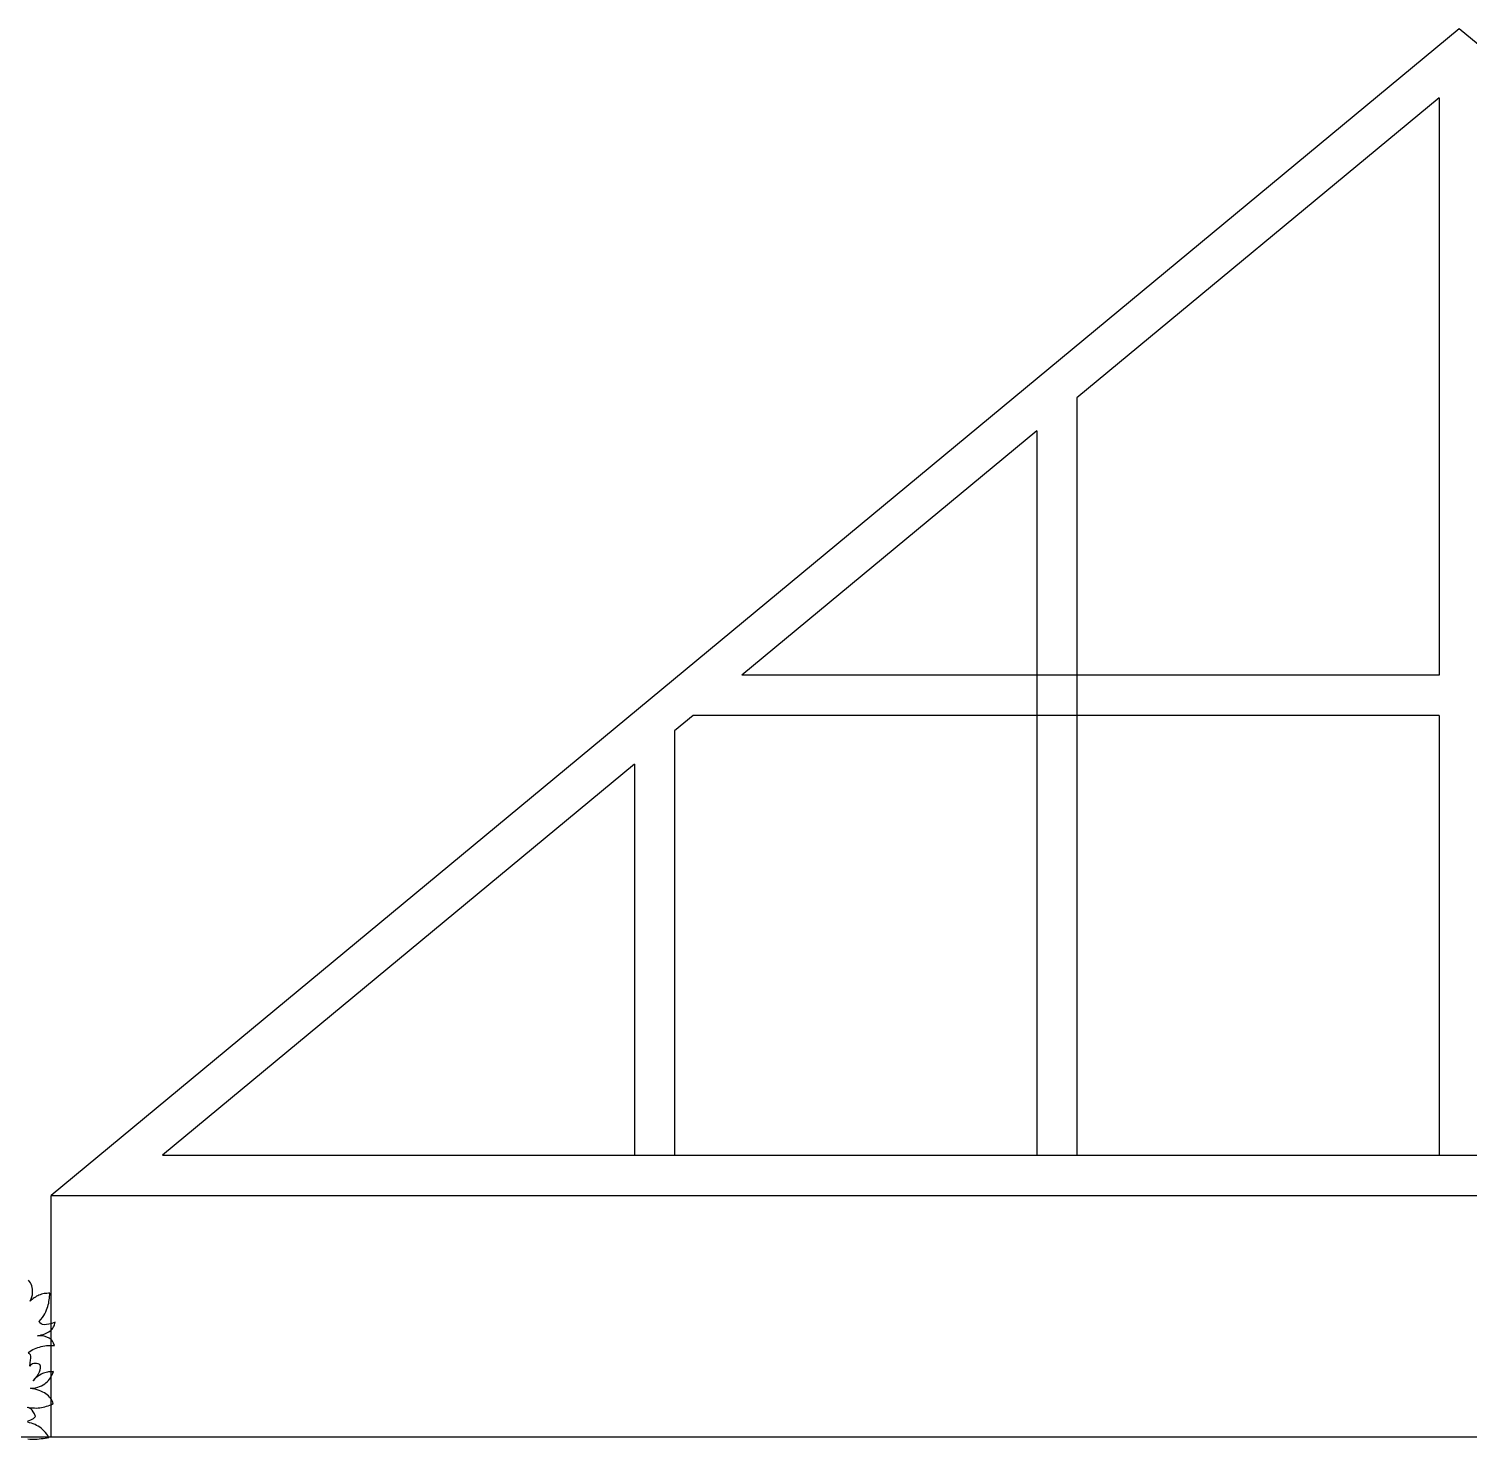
# Model space of a CAD drawing. Extents: x -24232 to 27340, y -23039 to 23489.
# Drawn here: x -5665 to -3875, y -17943 to -16190 of the extents above; entities that cross this region are included whole.
import ezdxf

# ---------------------------------------------------------------- set-up
doc = ezdxf.new("R2010")
doc.units = 0
doc.header["$LTSCALE"] = 10
doc.layers.add('1', color=1, linetype='CONTINUOUS')
doc.layers.add('3', color=3, linetype='CONTINUOUS')

msp = doc.modelspace()

# ---------------------------------------------------------------- linework, layer by layer
at = {"layer": '1'}
for p, q in [((-3912.4, -16275.3), (-4362.4, -16648.1)), ((-3912.4, -16275.3), (-3912.4, -16993.2)), ((-4362.4, -16648.1), (-4362.4, -17589.6)), ((-4412.4, -16689.5), (-4778.8, -16993.2)), ((-4412.4, -16689.5), (-4412.4, -17589.6)), ((-3912.4, -16993.2), (-4778.8, -16993.2)), ((-4839.2, -17043.2), (-4862.4, -17062.4)), ((-3912.4, -17043.2), (-4839.2, -17043.2)), ((-3912.4, -17043.2), (-3912.4, -17589.6)), ((-4862.4, -17062.4), (-4862.4, -17589.6)), ((-4912.4, -17103.8), (-5498.7, -17589.6)), ((-4912.4, -17103.8), (-4912.4, -17589.6)), ((-5498.7, -17589.6), (-2276.1, -17589.6)), ((-5637.4, -17639.6), (-2137.4, -17639.6))]:
    msp.add_line(p, q, dxfattribs=at)
for points in [[(-5665.7, -17835), (-5663.8, -17833.8), (-5662, -17832.5), (-5660.1, -17831.4), (-5658.1, -17830.5), (-5656, -17829.6), (-5654, -17828.7), (-5651.8, -17828.1), (-5649.8, -17827.4), (-5647.5, -17827.1), (-5645.2, -17826.7), (-5643, -17826.4), (-5640.7, -17826.2), (-5638.2, -17826.1), (-5635.8, -17826.3), (-5633.3, -17826.4), (-5633.3, -17826.4), (-5634.2, -17823.5), (-5635.6, -17821), (-5637.4, -17818.8), (-5639.8, -17817), (-5642.5, -17815.7), (-5645.8, -17814.6), (-5649.8, -17814.2), (-5654.4, -17814.1), (-5654.4, -17814.1), (-5651.9, -17813.7), (-5649.5, -17813.1), (-5647.3, -17812.5), (-5645.3, -17811.7), (-5643.4, -17810.9), (-5641.6, -17810.1), (-5640.1, -17809.1), (-5638.6, -17808.1), (-5637.4, -17807), (-5636.2, -17805.9), (-5635.2, -17804.5), (-5634.4, -17803.2), (-5633.7, -17801.8), (-5633.1, -17800.5), (-5632.8, -17798.9), (-5632.4, -17797.3), (-5632.4, -17797.3), (-5636.4, -17798.7), (-5640, -17799.7), (-5643.2, -17800.3), (-5645.8, -17800.5), (-5648.1, -17800.2), (-5649.8, -17799.4), (-5651.2, -17798.2), (-5652, -17796.4), (-5652, -17796.4), (-5650, -17793.9), (-5648, -17791.5), (-5646.5, -17789.1), (-5645.1, -17786.8), (-5643.9, -17784.4), (-5642.9, -17782.1), (-5642.1, -17780), (-5641.4, -17777.8), (-5640.8, -17775.7), (-5640.3, -17773.5), (-5640, -17771.5), (-5639.6, -17769.3), (-5639.4, -17767.3), (-5639.2, -17765.3), (-5639, -17763.2), (-5638.8, -17761.2), (-5638.8, -17761.2), (-5640.6, -17761.2), (-5642.5, -17761.4), (-5644.2, -17761.5), (-5646, -17761.8), (-5647.7, -17762.2), (-5649.2, -17762.6), (-5650.9, -17763.1), (-5652.4, -17763.7), (-5653.9, -17764.4), (-5655.4, -17765.1), (-5656.9, -17766), (-5658.2, -17766.9), (-5659.5, -17767.9), (-5660.9, -17768.9), (-5662, -17770), (-5663.3, -17771.2), (-5663.3, -17771.2), (-5662.2, -17768.3), (-5661.3, -17765.6), (-5660.6, -17763.1), (-5660.3, -17760.7), (-5660.3, -17758.4), (-5660.4, -17756.2), (-5660.8, -17754), (-5661.4, -17752.1), (-5662.1, -17750.2), (-5662.9, -17748.3), (-5664, -17746.6), (-5665.3, -17744.9)], [(-5666.9, -17902.8), (-5664.6, -17903.3), (-5662.5, -17903.6), (-5660.2, -17903.8), (-5658, -17903.9), (-5655.7, -17904), (-5653.5, -17903.9), (-5651.4, -17903.7), (-5649.3, -17903.3), (-5647.1, -17902.9), (-5645, -17902.4), (-5643, -17901.8), (-5640.9, -17901.2), (-5638.8, -17900.5), (-5636.7, -17899.5), (-5634.7, -17898.5), (-5634.7, -17898.5), (-5635.3, -17896.7), (-5636.1, -17895), (-5637, -17893.4), (-5638.1, -17891.8), (-5639.3, -17890.3), (-5640.7, -17889), (-5642.2, -17887.7), (-5643.9, -17886.4), (-5645.7, -17885.2), (-5647.8, -17884.1), (-5649.9, -17883.1), (-5652.2, -17882.3), (-5654.6, -17881.4), (-5657.3, -17880.7), (-5660, -17879.9), (-5662.9, -17879.3), (-5662.9, -17879.3), (-5659.6, -17879.1), (-5656.6, -17878.7), (-5654, -17878.1), (-5651.6, -17877.3), (-5649.3, -17876.3), (-5647.2, -17875.3), (-5645.3, -17874), (-5643.7, -17872.7), (-5642.1, -17871.2), (-5640.6, -17869.6), (-5639.3, -17868.1), (-5638.2, -17866.3), (-5637.1, -17864.5), (-5636.2, -17862.6), (-5635.2, -17860.7), (-5634.3, -17858.7), (-5634.3, -17858.7), (-5635.8, -17858.8), (-5637.3, -17858.9), (-5638.8, -17858.9), (-5640.5, -17859), (-5641.9, -17859.4), (-5643.5, -17859.6), (-5645.1, -17860.1), (-5646.6, -17860.6), (-5648.1, -17861.2), (-5649.7, -17862), (-5651.3, -17863), (-5653, -17864), (-5654.7, -17865.3), (-5656.3, -17866.6), (-5658, -17868.2), (-5659.6, -17870), (-5659.6, -17870), (-5656.9, -17867), (-5654.6, -17864.3), (-5652.9, -17861.5), (-5651.6, -17859), (-5650.8, -17856.5), (-5650.6, -17854.2), (-5650.7, -17851.9), (-5651.5, -17849.8), (-5651.5, -17849.8), (-5653.6, -17849.2), (-5655.4, -17848.8), (-5657.3, -17848.7), (-5658.9, -17848.8), (-5660.3, -17849.1), (-5661.7, -17849.7), (-5662.9, -17850.7), (-5663.9, -17851.8), (-5663.9, -17851.8), (-5663.3, -17847.9), (-5662.8, -17844.6), (-5662.6, -17841.8), (-5662.7, -17839.6), (-5663.1, -17837.9), (-5664.1, -17836.7), (-5665.4, -17836.2)], [(-5666.6, -17920.2), (-5664.4, -17919.6), (-5662.5, -17918.8), (-5660.8, -17917.9), (-5659.2, -17916.8), (-5658, -17915.7), (-5656.8, -17914.3), (-5656.8, -17914.3), (-5658.1, -17911.2), (-5659.5, -17908.7), (-5660.9, -17906.7), (-5662.5, -17905.1), (-5664.2, -17904), (-5665.9, -17903.3)], [(-5666.3, -17942.4), (-5663.9, -17942.7), (-5661.5, -17942.7), (-5659.2, -17942.7), (-5656.8, -17942.7), (-5654.5, -17942.6), (-5652.1, -17942.3), (-5649.7, -17942), (-5647.2, -17941.7), (-5644.8, -17941.3), (-5642.4, -17940.9), (-5640, -17940.4), (-5640, -17940.4), (-5641.4, -17938.3), (-5642.8, -17936.3), (-5644.4, -17934.3), (-5646, -17932.6), (-5647.7, -17930.9), (-5649.4, -17929.3), (-5651.3, -17927.8), (-5653.2, -17926.6), (-5655.3, -17925.5), (-5657.3, -17924.4), (-5659.5, -17923.5), (-5661.7, -17922.8), (-5664.1, -17922.2), (-5666.4, -17921.7)]]:
    msp.add_lwpolyline(points, dxfattribs=at)
at = {"layer": '3'}
for p, q in [((-3887.4, -16189.6), (-5637.4, -17639.6)), ((-2137.4, -17639.6), (-3887.4, -16189.6)), ((-5637.4, -17939.6), (-5637.4, -17639.6)), ((-6327.6, -17939.6), (-1441.3, -17939.6))]:
    msp.add_line(p, q, dxfattribs=at)

doc.saveas('drawing.dxf')
